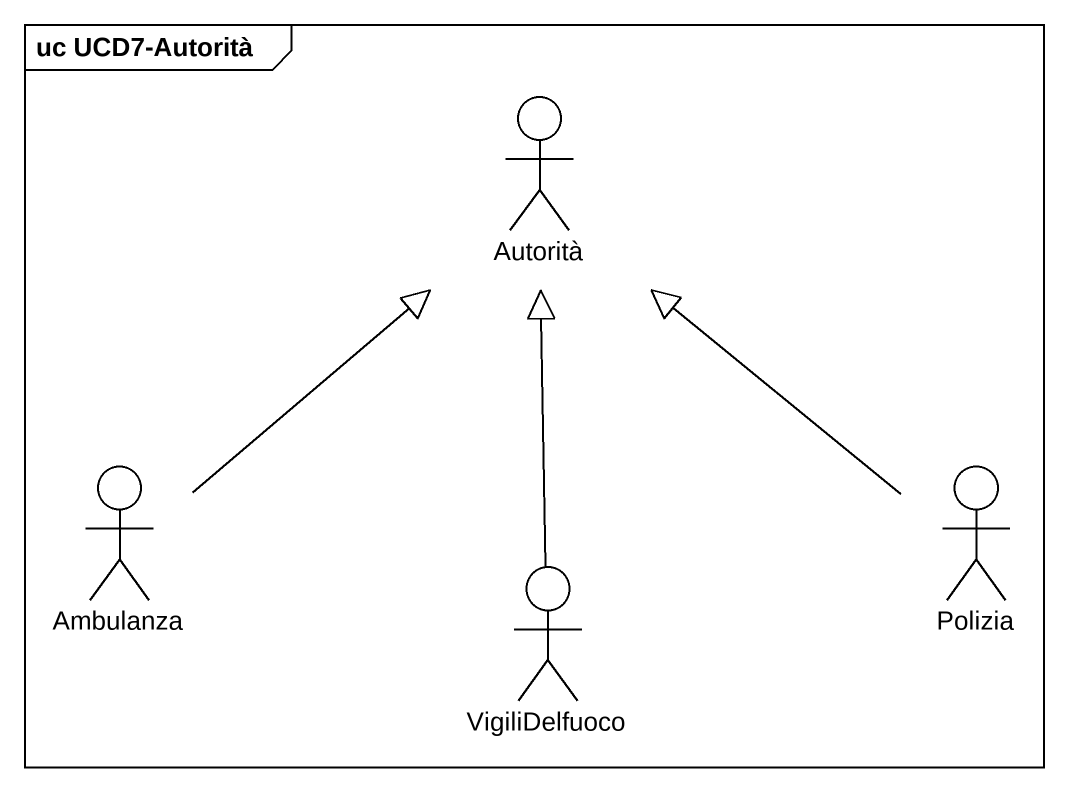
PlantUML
@startuml
mainframe uc UCD7-Autorità
actor Autorità
actor Ambulanza
actor Polizia
actor VigiliDelfuoco
Ambulanza -up-|> Autorità
Polizia -up-|> Autorità
VigiliDelfuoco -up-|> Autorità
@enduml
